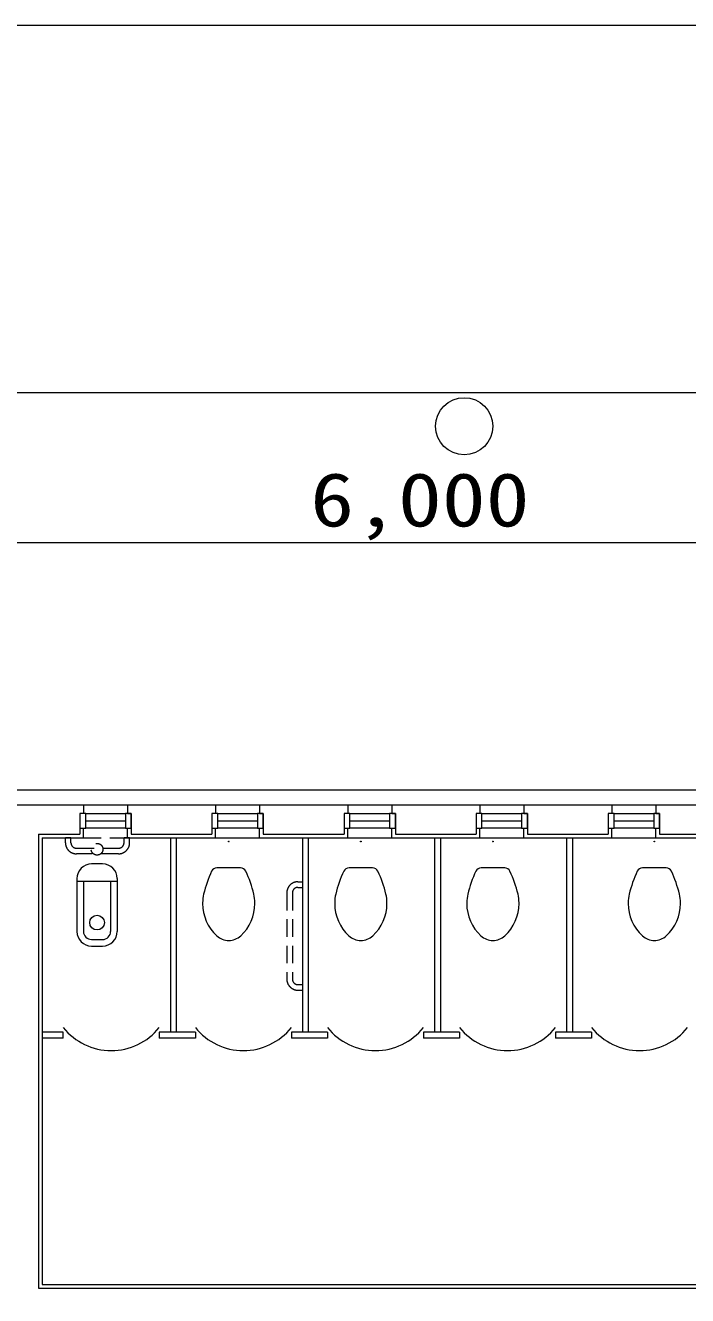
# Model space of a CAD drawing. Units: millimetres, scale not verified. Extents: x -26503 to 29497, y -28039 to 11161.
# Drawn here: x 2290 to 6808, y 2494 to 11161 of the extents above; entities that cross this region are included whole.
import ezdxf
from ezdxf.enums import TextEntityAlignment as Align

# ---------------------------------------------------------------- set-up
doc = ezdxf.new("R2010")
doc.units = ezdxf.units.MM
doc.header["$LTSCALE"] = 100
doc.linetypes.add('DASHED1', pattern=[1.8, 1.2, -0.6])
for name, color, linetype, lineweight in [('0-0', 7, 'Continuous', 18), ('0-1', 4, 'Continuous', 18), ('F-0', 7, 'Continuous', 18)]:
    doc.layers.add(name, color=color, linetype=linetype, lineweight=lineweight)
doc.styles.add('ＭＳ ゴシック', font='')
doc.styles.get('ＭＳ ゴシック').set_extended_font_data('MS Gothic')

msp = doc.modelspace()

# ---------------------------------------------------------------- linework, layer by layer
at = {"layer": '0-0'}
for p, q in [((-19069.9, 8656), (26728.1, 8656)), ((7586.7, 5942.8), (-3781.8, 5942.8)), ((-3781.8, 5842.7), (2686.9, 5842.7)), ((2686.9, 5842.7), (2686.9, 5782.6)), ((2686.9, 5842.7), (2987.3, 5842.7)), ((2987.3, 5842.7), (2987.3, 5782.6)), ((2987.3, 5842.7), (3588, 5842.7)), ((3588, 5842.7), (3588, 5782.6)), ((3588, 5842.7), (3888.3, 5842.7)), ((3888.3, 5842.7), (4489.1, 5842.7)), ((3888.3, 5842.7), (3888.3, 5782.6)), ((4489.1, 5842.7), (4489.1, 5782.6)), ((4489.1, 5842.7), (4789.4, 5842.7)), ((4789.4, 5842.7), (4789.4, 5782.6)), ((4789.4, 5842.7), (5390.1, 5842.7)), ((5390.1, 5842.7), (5390.1, 5782.6)), ((5390.1, 5842.7), (5690.5, 5842.7)), ((5690.5, 5842.7), (6291.2, 5842.7)), ((5690.5, 5842.7), (5690.5, 5782.6)), ((6291.2, 5842.7), (6291.2, 5782.6)), ((6291.2, 5842.7), (6591.5, 5842.7)), ((6591.5, 5842.7), (6591.5, 5782.6)), ((6591.5, 5842.7), (7586.7, 5842.7)), ((2661.9, 5782.6), (2661.9, 5682.5)), ((2701.9, 5782.6), (2972.2, 5782.6)), ((2701.9, 5732.6), (2972.2, 5732.6)), ((2987.3, 5782.6), (3012.3, 5782.6)), ((3012.3, 5682.5), (3012.3, 5782.6)), ((3012.3, 5782.6), (3012.3, 5642.4)), ((3562.9, 5782.6), (3562.9, 5682.5)), ((3603, 5782.6), (3873.3, 5782.6)), ((3603, 5732.6), (3873.3, 5732.6)), ((3888.3, 5782.6), (3913.4, 5782.6)), ((3913.4, 5682.5), (3913.4, 5782.6)), ((3913.4, 5782.6), (3913.4, 5642.4)), ((4464, 5782.6), (4464, 5682.5)), ((4504.1, 5782.6), (4774.4, 5782.6)), ((4504.1, 5732.6), (4774.4, 5732.6)), ((4789.4, 5782.6), (4814.4, 5782.6)), ((4814.4, 5682.5), (4814.4, 5782.6)), ((4814.4, 5782.6), (4814.4, 5642.4)), ((5365.1, 5782.6), (5365.1, 5682.5)), ((5405.1, 5782.6), (5675.5, 5782.6)), ((5405.1, 5732.6), (5675.5, 5732.6)), ((5690.5, 5782.6), (5715.5, 5782.6)), ((5715.5, 5682.5), (5715.5, 5782.6)), ((5715.5, 5782.6), (5715.5, 5642.4)), ((6266.2, 5782.6), (6266.2, 5682.5)), ((6306.2, 5782.6), (6576.5, 5782.6)), ((6306.2, 5732.6), (6576.5, 5732.6)), ((6591.5, 5782.6), (6616.6, 5782.6)), ((6616.6, 5682.5), (6616.6, 5782.6)), ((6616.6, 5782.6), (6616.6, 5642.4)), ((2380.5, 5642.4), (2380.5, 2543.8)), ((2380.5, 5642.4), (2661.9, 5642.4)), ((2686.9, 5617.4), (2686.9, 5682.5)), ((2972.2, 5682.5), (2701.9, 5682.5)), ((2972.2, 5682.5), (3012.3, 5682.5)), ((2987.3, 5617.4), (2987.3, 5682.5)), ((3012.3, 5642.4), (3562.9, 5642.4)), ((3588, 5617.4), (3588, 5682.5)), ((3873.3, 5682.5), (3603, 5682.5)), ((3873.3, 5682.5), (3913.4, 5682.5)), ((3888.3, 5617.4), (3888.3, 5682.5)), ((3913.4, 5642.4), (4464, 5642.4)), ((4489.1, 5617.4), (4489.1, 5682.5)), ((4774.4, 5682.5), (4504.1, 5682.5)), ((4774.4, 5682.5), (4814.4, 5682.5)), ((4789.4, 5617.4), (4789.4, 5682.5)), ((4814.4, 5642.4), (5365.1, 5642.4)), ((5390.1, 5617.4), (5390.1, 5682.5)), ((5675.5, 5682.5), (5405.1, 5682.5)), ((5675.5, 5682.5), (5715.5, 5682.5)), ((5690.5, 5617.4), (5690.5, 5682.5)), ((5715.5, 5642.4), (6266.2, 5642.4)), ((6291.2, 5617.4), (6291.2, 5682.5)), ((6576.5, 5682.5), (6306.2, 5682.5)), ((6576.5, 5682.5), (6616.6, 5682.5)), ((6591.5, 5617.4), (6591.5, 5682.5)), ((6616.6, 5642.4), (7586.7, 5642.4)), ((2405.6, 5617.4), (2405.6, 2568.8)), ((2405.6, 5617.4), (2686.9, 5617.4)), ((2987.3, 5617.4), (3588, 5617.4)), ((3281.6, 4290.8), (3281.6, 5617.4)), ((3321.7, 4290.8), (3321.7, 5617.4)), ((3588, 5617.4), (3888.3, 5617.4)), ((3888.3, 5617.4), (4489.1, 5617.4)), ((4182.7, 4290.8), (4182.7, 5617.4)), ((4222.7, 4290.8), (4222.7, 5617.4)), ((4489.1, 5617.4), (4789.4, 5617.4)), ((4789.4, 5617.4), (5390.1, 5617.4)), ((5083.8, 4290.8), (5083.8, 5617.4)), ((5123.8, 4290.8), (5123.8, 5617.4)), ((5390.1, 5617.4), (5690.5, 5617.4)), ((5690.5, 5617.4), (6291.2, 5617.4)), ((5984.8, 4290.8), (5984.8, 5617.4)), ((6024.9, 4290.8), (6024.9, 5617.4)), ((6291.2, 5617.4), (6591.5, 5617.4)), ((6591.5, 5617.4), (7086.1, 5617.4)), ((2816.8, 5439.4), (2741.7, 5439.4)), ((3757.7, 5412.2), (3597.2, 5412.2)), ((4658.8, 5412.2), (4498.3, 5412.2)), ((5559.9, 5412.2), (5399.4, 5412.2)), ((6661.2, 5412.2), (6500.7, 5412.2)), ((2641.6, 5339.3), (2641.6, 4978.8)), ((2916.9, 5319.2), (2641.6, 5319.2)), ((2686.6, 5319.2), (2686.6, 4978.8)), ((2871.9, 5319.2), (2871.9, 4978.8)), ((2916.9, 5339.2), (2916.9, 4978.8)), ((3499.3, 5174.3), (3499.2, 5169.3)), ((3855.7, 5169.3), (3855.7, 5174.3)), ((4400.4, 5174.3), (4400.3, 5169.3)), ((4756.8, 5169.3), (4756.8, 5174.3)), ((5301.4, 5174.3), (5301.3, 5169.3)), ((5657.9, 5169.3), (5657.9, 5174.3)), ((6402.8, 5174.3), (6402.7, 5169.3)), ((6759.2, 5169.3), (6759.2, 5174.3)), ((2741.7, 4923.8), (2816.8, 4923.8)), ((2741.7, 4878.7), (2816.8, 4878.7)), ((2548.7, 4290.8), (2405.6, 4290.8)), ((2548.7, 4250.8), (2405.6, 4250.8)), ((2548.7, 4250.8), (2548.7, 4290.8)), ((3203.5, 4290.8), (3203.5, 4250.8)), ((3449.8, 4290.8), (3203.5, 4290.8)), ((4104.6, 4290.8), (4104.6, 4250.8)), ((4350.9, 4290.8), (4104.6, 4290.8)), ((5251.9, 4250.8), (5005.7, 4250.8)), ((5251.9, 4290.8), (5251.9, 4250.8)), ((5906.7, 4290.8), (5906.7, 4250.8)), ((6153, 4290.8), (5906.7, 4290.8)), ((2380.5, 2543.8), (7286.4, 2543.8)), ((2405.6, 2568.8), (8512.8, 2568.8))]:
    msp.add_line(p, q, dxfattribs=at)
at = {"layer": '0-0', "linetype": 'DASHED1'}
for p, q in [((2563.1, 5584.4), (2563.1, 5617.4)), ((2686.9, 5617.4), (2987.3, 5617.4)), ((2963.6, 5584.4), (2963.6, 5617.4)), ((2639.2, 5546.3), (2925.5, 5546.3)), ((2925.5, 5508.3), (2639.2, 5508.3)), ((4149.6, 5317.6), (4182.7, 5317.6)), ((4073.4, 5241.4), (4073.4, 4654)), ((4111.5, 5241.4), (4111.5, 4654)), ((4149.6, 4615.9), (4182.7, 4615.9)), ((4182.7, 4577.8), (4182.7, 4615.9)), ((4149.6, 4577.8), (4182.7, 4577.8))]:
    msp.add_line(p, q, dxfattribs=at)
at = {"layer": '0-0'}
for points in [[(2686.9, 5782.6), (2661.9, 5782.6), (2661.9, 5642.4)], [(2661.9, 5682.5), (2701.9, 5682.5), (2701.9, 5782.6), (2661.9, 5782.6)], [(3012.3, 5782.6), (2972.2, 5782.6), (2972.2, 5682.5)], [(3588, 5782.6), (3562.9, 5782.6), (3562.9, 5642.4)], [(3562.9, 5682.5), (3603, 5682.5), (3603, 5782.6), (3562.9, 5782.6)], [(3913.4, 5782.6), (3873.3, 5782.6), (3873.3, 5682.5)], [(4489.1, 5782.6), (4464, 5782.6), (4464, 5642.4)], [(4464, 5682.5), (4504.1, 5682.5), (4504.1, 5782.6), (4464, 5782.6)], [(4814.4, 5782.6), (4774.4, 5782.6), (4774.4, 5682.5)], [(5390.1, 5782.6), (5365.1, 5782.6), (5365.1, 5642.4)], [(5365.1, 5682.5), (5405.1, 5682.5), (5405.1, 5782.6), (5365.1, 5782.6)], [(5715.5, 5782.6), (5675.5, 5782.6), (5675.5, 5682.5)], [(6291.2, 5782.6), (6266.2, 5782.6), (6266.2, 5642.4)], [(6266.2, 5682.5), (6306.2, 5682.5), (6306.2, 5782.6), (6266.2, 5782.6)], [(6616.6, 5782.6), (6576.5, 5782.6), (6576.5, 5682.5)], [(3449.8, 4290.8), (3449.8, 4250.8), (3203.5, 4250.8)], [(4350.9, 4290.8), (4350.9, 4250.8), (4104.6, 4250.8)], [(5251.9, 4290.8), (5005.7, 4290.8), (5005.7, 4250.8)], [(6153, 4290.8), (6153, 4250.8), (5906.7, 4250.8)]]:
    msp.add_lwpolyline(points, dxfattribs=at)
at = {"layer": '0-0', "linetype": 'DASHED1'}
for points in [[(2601.1, 5584.4), (2601.1, 5617.4), (2563.1, 5617.4)], [(3001.6, 5584.4), (3001.6, 5617.4), (2963.6, 5617.4)], [(4149.6, 5279.5), (4182.7, 5279.5), (4182.7, 5317.6)]]:
    msp.add_lwpolyline(points, dxfattribs=at)
at = {"layer": '0-0'}
for centre, radius in [((5284, 8425.8), 195.2), ((3677.5, 5592.4), 2), ((4578.6, 5592.4), 2), ((5479.7, 5592.4), 2), ((6581, 5592.4), 2), ((2779.2, 5038.9), 50.1)]:
    msp.add_circle(centre, radius, dxfattribs=at)
at = {"layer": '0-0', "linetype": 'DASHED1'}
msp.add_circle((2779.2, 5539.5), 40, dxfattribs=at)
for centre, radius, start, end in [((2639.2, 5584.4), 76.1, 179.99989, 269.99985), ((2639.2, 5584.4), 38, 179.99989, 269.99985), ((2925.5, 5584.4), 76.1, 269.99985, 0.00005), ((2925.5, 5584.4), 38, 269.99985, 0.00005), ((4149.6, 5241.4), 76.2, 89.99973, 179.99994), ((4149.6, 5241.4), 38.1, 89.99973, 179.99994), ((4149.6, 4654), 76.2, 179.99994, 269.99959), ((4149.6, 4654), 38.1, 179.99994, 269.99959)]:
    msp.add_arc(centre, radius, start, end, dxfattribs=at)
at = {"layer": '0-0'}
for centre, radius, start, end in [((2741.7, 5339.3), 100.1, 89.99969, 179.99989), ((2816.8, 5339.3), 100.1, 0.00005, 89.99969), ((4285.2, 5047.3), 801, 154.70999, 166.56999), ((3597.2, 5372.2), 40, 90, 154.70999), ((3757.7, 5372.2), 40, 25.28, 90), ((3069.7, 5047.3), 801, 13.42, 25.28), ((5186.3, 5047.3), 801, 154.70999, 166.56999), ((4498.3, 5372.1), 40, 90, 154.70999), ((4658.8, 5372.1), 40, 25.28, 90), ((3970.8, 5047.3), 801, 13.42, 25.28), ((6087.4, 5047.3), 801, 154.70999, 166.56999), ((5399.4, 5372.1), 40, 90, 154.70999), ((5559.9, 5372.1), 40, 25.28, 90), ((4871.8, 5047.3), 801, 13.42, 25.28), ((7188.7, 5047.3), 801, 154.70999, 166.56999), ((6500.7, 5372.1), 40, 90, 154.70999), ((6661.2, 5372.1), 40, 25.28, 90), ((5973.1, 5047.3), 801, 13.42, 25.28), ((3754.6, 5174), 255.2, 166.56999, 179.90999), ((3600.4, 5174), 255.3, 0.07999, 13.42), ((4655.7, 5174), 255.2, 166.56999, 179.90999), ((4501.5, 5174), 255.3, 0.07999, 13.42), ((5556.8, 5174), 255.2, 166.56999, 179.90999), ((5402.6, 5174), 255.3, 0.07999, 13.42), ((6658.1, 5174), 255.2, 166.56999, 179.90999), ((6503.9, 5174), 255.3, 0.07999, 13.42), ((3799.6, 5169.3), 300.4, 180, 227.31999), ((3555.4, 5169.3), 300.4, 312.67, 0), ((4700.6, 5169.3), 300.4, 180, 227.31999), ((4456.4, 5169.3), 300.4, 312.67, 0), ((5601.7, 5169.3), 300.4, 180, 227.31999), ((5357.5, 5169.3), 300.4, 312.67, 0), ((6703, 5169.3), 300.4, 180, 227.31999), ((6458.8, 5169.3), 300.4, 312.67, 0), ((2741.7, 4978.8), 100.1, 179.99989, 269.99985), ((2741.7, 4978.8), 55.1, 179.99989, 269.99985), ((2816.8, 4978.8), 55.1, 269.99985, 0.00005), ((2816.8, 4978.8), 100.1, 269.99985, 0.00005), ((3677.5, 5036.9), 120.1, 227.28999, 270), ((3677.5, 5036.9), 120.1, 270, 312.7), ((4578.6, 5036.8), 120.1, 227.28999, 270), ((4578.6, 5036.8), 120.1, 270, 312.7), ((5479.7, 5036.8), 120.1, 227.28999, 270), ((5479.7, 5036.8), 120.1, 270, 312.7), ((6581, 5036.8), 120.1, 227.28999, 270), ((6581, 5036.8), 120.1, 270, 312.7), ((2876.1, 4586.2), 420.5, 218.87016, 321.1301), ((3777.2, 4586.2), 420.5, 218.87016, 321.1301), ((4678.3, 4586.2), 420.5, 218.87016, 321.1301), ((5579.3, 4586.2), 420.5, 218.87016, 321.1301), ((6480.4, 4586.2), 420.5, 218.87016, 321.1301)]:
    msp.add_arc(centre, radius, start, end, dxfattribs=at)
at = {"layer": '0-1'}
msp.add_lwpolyline([(-4127.2, 7632), (1880, 7632), (7887.1, 7632)], dxfattribs=at)
at = {"layer": 'F-0'}
msp.add_lwpolyline([(29497.1, 11161.3), (-26502.9, 11161.3), (-26502.9, -28038.7)], dxfattribs=at)

# ---------------------------------------------------------------- texts
at = {"layer": '0-1', "style": 'ＭＳ ゴシック', "width": 1.2}
msp.add_text('6,000', height=366.6, dxfattribs=at).set_placement((4233.5, 7632), align=Align.BOTTOM_LEFT)

doc.saveas('drawing.dxf')
